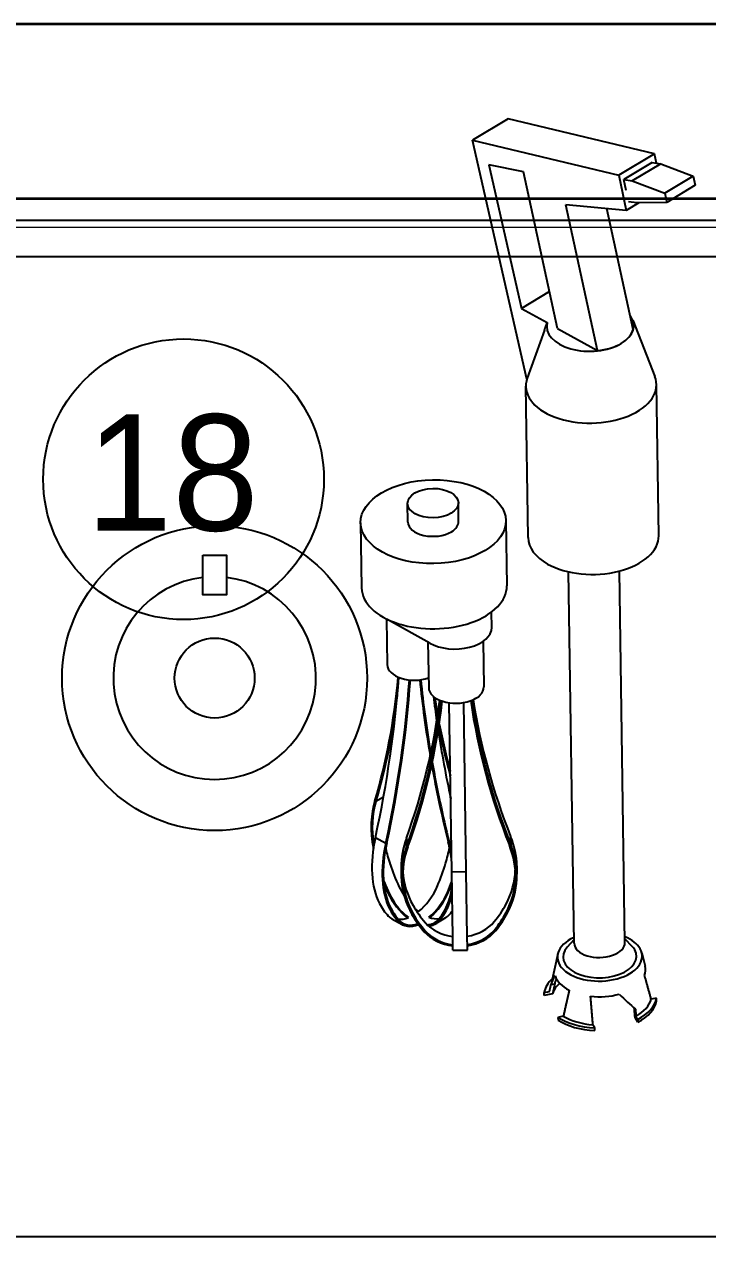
# Model space of a CAD drawing. Header units: millimetres. Extents: x -34838 to 729576, y -214038 to 121482.
# Drawn here: x 606738 to 607209, y -45896 to -45061 of the extents above; entities that cross this region are included whole.
import ezdxf
from ezdxf.enums import TextEntityAlignment as Align

# ---------------------------------------------------------------- set-up
doc = ezdxf.new("R2010")
doc.units = ezdxf.units.MM
doc.header["$MEASUREMENT"] = 0
doc.linetypes.add('CONTINUA', pattern=[0])
for name, color, linetype in [('cad-block.com', 250, 'Continuous'), ('elux3d-200-2d', 1, 'CONTINUA'), ('OBORUD-Plosk', 1, 'Continuous'), ('OBORUD-Testi', 2, 'Continuous')]:
    doc.layers.add(name, color=color, linetype=linetype)
doc.layers.add('АБ _ 0 _ СТІНИ _ ЗОВНІШНІ .3D_Ном._пера__27', color=7, linetype='Continuous', lineweight=35)
doc.layers.add('АП _ ТЕП _ ЗОНИ ПРИМІЩЕНЬ .3D_Ном._пера__122', color=255, linetype='Continuous', lineweight=0)
doc.styles.add('ROMANS', font='romans', dxfattribs={"height": 12})

# ---------------------------------------------------------------- blocks, each defined once
blk = doc.blocks.new('T14A')
at = {"layer": 'OBORUD-Plosk'}
for p, q in [((140, 0), (0, 0)), ((140, -2.5), (0, -2.5)), ((140, -70), (0, -70))]:
    blk.add_line(p, q, dxfattribs=at)
at = {"layer": 'OBORUD-Testi', "style": 'ROMANS'}
for tag, p, flags in [('MOD', (0, 33.5), 9), ('AREA', (0, 14.071), 1)]:
    blk.add_attdef(tag, p, '', height=12, dxfattribs=dict(at, flags=flags))
blk.add_attdef('POS', text='', height=12, dxfattribs=at).set_placement((16, -85), align=Align.MIDDLE)
blk = doc.blocks.new('R. equipment 12_cad-block.com')
at = {"color": 0}
blk.add_lwpolyline([(-8.19, 84.57), (8.19, 84.57), (8.19, 57.27), (-8.19, 57.27)], close=True, dxfattribs=at)
for radius in [105, 27.58]:
    blk.add_circle((0, 0), radius, dxfattribs=at)
blk.add_arc((0, 0), 69.78, 96.73738, 83.26262, dxfattribs=at)

msp = doc.modelspace()

# ---------------------------------------------------------------- linework, layer by layer
at = {"color": 6}
msp.add_circle((606848.07, -45374.6), 96.64, dxfattribs=at)
at = {"layer": 'elux3d-200-2d', "extrusion": (-0.012313, 0.816404, 0.57735)}
for p, q in [((607071.52, -45126.3), (607046.99, -45140.96)), ((607172.33, -45150.46), (607071.52, -45126.3)), ((607084.45, -45305.6), (607046.99, -45140.96)), ((607046.99, -45140.96), (607147.8, -45165.12)), ((607172.33, -45150.46), (607147.8, -45165.12)), ((607173.66, -45156.83), (607172.33, -45150.46)), ((607058.34, -45158.06), (607080.83, -45256.88)), ((607082.21, -45162.78), (607058.34, -45158.06)), ((607170.83, -45156.42), (607151.2, -45168.15)), ((607176.62, -45157.27), (607156.99, -45168.99)), ((607170.83, -45156.42), (607176.62, -45157.27)), ((607176.62, -45157.27), (607199.03, -45165.86)), ((607105.57, -45270.67), (607082.21, -45162.78)), ((607147.8, -45165.12), (607152.86, -45189.39)), ((607151.2, -45168.15), (607156.99, -45168.99)), ((607152.78, -45175.79), (607151.2, -45168.15)), ((607156.99, -45168.99), (607179.41, -45177.59)), ((607199.03, -45165.86), (607179.41, -45177.59)), ((607199.03, -45165.86), (607200.39, -45172.14)), ((607179.41, -45177.59), (607180.76, -45183.87)), ((607200.39, -45172.14), (607180.76, -45183.87)), ((607133.08, -45286.01), (607111.34, -45185.63)), ((607152.86, -45189.39), (607111.34, -45185.63)), ((607161.47, -45184.25), (607152.86, -45189.39)), ((607160.15, -45184.27), (607154.38, -45183.43)), ((607180.76, -45183.87), (607160.15, -45184.27)), ((607157.61, -45271.35), (607139.6, -45188.19)), ((607100.09, -45245.37), (607080.83, -45256.88)), ((607080.83, -45256.88), (607098.46, -45266.71)), ((607105.57, -45270.67), (607133.08, -45286.01)), ((607157.36, -45264.95), (607172.6, -45303.71)), ((607096.53, -45271.97), (607084.66, -45305.04)), ((607085.29, -45414.8), (607083.72, -45310.56)), ((607084.48, -45305.58), (607084.45, -45305.6)), ((607084.47, -45305.59), (607084.45, -45305.6)), ((607175.28, -45413.44), (607173.71, -45309.21)), ((607002.49, -45404.07), (607002.3, -45391.27)), ((607037.49, -45403.54), (607037.3, -45390.74)), ((607069.98, -45403.05), (607070.66, -45447.96)), ((606970, -45404.56), (606970.67, -45449.47)), ((607152, -45693.59), (607148.15, -45437.79)), ((607117.01, -45694.12), (607113.15, -45438.32)), ((606987.86, -45470.84), (606988.33, -45502.28)), ((607060.24, -45476.69), (607060.08, -45466.08)), ((607017.72, -45487.54), (606989.19, -45471.64)), ((607016.38, -45486.8), (607016.86, -45518.18)), ((607054.38, -45486.17), (607054.85, -45517.61)), ((607032.77, -45644.86), (607031.01, -45528.55)), ((607042.77, -45644.71), (607041.01, -45528.4)), ((606985.72, -45593.53), (606980.53, -45596.64)), ((607031.68, -45592.84), (607031.99, -45593.01)), ((606980.23, -45621.21), (606987.36, -45625.19)), ((607073.27, -45620.65), (607073.36, -45626.42)), ((607001.55, -45621.73), (607001.64, -45627.5)), ((607032.45, -45623.66), (607031, -45624.53)), ((606997.89, -45642.1), (606997.98, -45647.87)), ((607032.77, -45644.86), (607042.77, -45644.71)), ((607033.45, -45689.97), (607032.77, -45644.86)), ((607043.45, -45689.82), (607042.77, -45644.71)), ((607077.55, -45640.9), (607077.63, -45646.67)), ((606991.43, -45677.24), (606998.56, -45681.22)), ((607028.5, -45676.68), (607021.49, -45680.87)), ((607033.56, -45697.25), (607033.45, -45689.97)), ((607043.56, -45697.1), (607043.45, -45689.82)), ((607116.97, -45691.59), (607112.26, -45696.84)), ((607151.97, -45691.06), (607156.84, -45696.17)), ((607033.59, -45699), (607033.56, -45697.25)), ((607033.59, -45699), (607043.58, -45698.85)), ((607043.58, -45698.85), (607043.56, -45697.1)), ((607105.72, -45701.55), (607101.17, -45722.25)), ((607163.51, -45700.68), (607165.86, -45710)), ((607096.36, -45728.19), (607100.03, -45727.47)), ((607096.39, -45730.1), (607096.36, -45728.19)), ((607102.12, -45728.97), (607096.39, -45730.1)), ((607103.63, -45722.31), (607101.07, -45722.81)), ((607173.74, -45731.91), (607170.07, -45732.63)), ((607173.77, -45733.82), (607173.74, -45731.91)), ((607109.56, -45744.48), (607105.89, -45745.2)), ((607105.89, -45745.2), (607105.91, -45747.1)), ((607160.8, -45748.54), (607158.96, -45745.25)), ((607159.59, -45744.53), (607160.77, -45746.64)), ((607160.77, -45746.64), (607160.8, -45748.54)), ((607131.16, -45752.43), (607129.98, -45750.33)), ((607131.18, -45754.34), (607131.16, -45752.43))]:
    msp.add_line(p, q, dxfattribs=at)
at = {"layer": 'elux3d-200-2d'}
for centre, major_axis, ratio, start_param, end_param in [((607128.1, -45269.07), (-30, -0.45), 0.57735, 2.356194, 3.549011), ((607128.1, -45269.07), (-30, -0.45), 0.57735, -0.162572, 2.356194), ((607127.38, -45268.66), (30.52, -0.42), 0.576713, -0.752183, -0.129357), ((607127.38, -45268.66), (30.52, -0.42), 0.576713, -1.37501, -0.752183), ((607128.72, -45309.89), (-44.99, -0.68), 0.57735, -0.213756, 3.355349), ((607019.99, -45403.81), (17.5, 0.26), 0.57735, -3.141593, -0.785398), ((607019.99, -45403.81), (17.5, 0.26), 0.57735, -0.785398, 0), ((607130.29, -45414.12), (44.99, 0.68), 0.57735, -3.141593, -2.356194), ((607130.29, -45414.12), (44.99, 0.68), 0.57735, -2.356194, 0), ((607130.84, -45450.86), (-49.99, -0.75), 0.57735, -0.790969, -0.785398), ((607020.67, -45448.71), (49.99, 0.75), 0.57735, -3.141593, 0), ((607006.71, -45461.17), (25, 0.38), 0.57735, -2.439111, -2.356194), ((607035.24, -45477.07), (-25, -0.38), 0.57735, 0.785398, 3.141593), ((607007.33, -45501.99), (-19, -0.29), 0.57735, 0, 2.081333), ((606537.04, -45195.03), (331.55, -554.77), 0.57735, 0.486311, 0.670317), ((606545.02, -45724.44), (314.67, 564.51), 0.57735, -1.084485, -0.891327), ((606552.15, -45728.41), (314.67, 564.51), 0.57735, -1.084485, -0.887305), ((606552.15, -45728.41), (-315.16, -565.39), 0.57735, 2.057094, 2.25357), ((607469.12, -45714.58), (-332.06, 555.63), 0.57735, 0.888023, 0.981466), ((607469.12, -45714.58), (331.55, -554.77), 0.57735, -2.254288, -2.163529), ((607035.85, -45517.89), (-19, -0.29), 0.57735, 0, 3.141593), ((606537.04, -45195.03), (332.06, -555.63), 0.57735, 0.486298, 0.645657), ((606381.68, -45475.58), (646.22, 9.75), 0.816497, -0.299087, -0.115681), ((606381.76, -45481.35), (646.22, 9.75), 0.816497, -0.299087, -0.105263), ((606381.76, -45481.35), (647.22, 9.76), 0.816497, -0.2991, -0.105777), ((607476.13, -45710.39), (331.55, -554.77), 0.57735, -2.225856, -2.195483), ((607468.14, -45180.98), (-315.16, -565.39), 0.57735, -0.643229, -0.61151), ((607468.14, -45180.98), (-314.67, -564.51), 0.57735, -0.640749, -0.615318), ((607688.55, -45461.64), (-647.22, -9.76), 0.816497, 0.105777, 0.2991), ((607688.55, -45461.64), (-646.22, -9.75), 0.816497, 0.105263, 0.299087), ((607688.46, -45455.87), (-646.22, -9.75), 0.816497, 0.115681, 0.299087), ((607468.14, -45180.98), (-315.16, -565.39), 0.57735, -0.599241, -0.525407), ((607468.14, -45180.98), (-314.67, -564.51), 0.57735, -0.602921, -0.531288), ((607476.13, -45710.39), (331.55, -554.77), 0.57735, -2.18391, -2.102085), ((607469.12, -45714.58), (-332.06, 555.63), 0.57735, 0.991992, 1.084498), ((607469.12, -45714.58), (331.55, -554.77), 0.57735, -2.152908, -2.057107), ((607034.38, -45646.54), (-41.04, 68.67), 0.57735, 0.469254, 0.993781), ((607034.38, -45646.54), (40.53, -67.81), 0.57735, -2.672446, -2.179784), ((607033.82, -45609.67), (-38.95, -69.88), 0.57735, -1.101542, -0.367868), ((606997.55, -45642.1), (79.99, 1.21), 0.816497, 0, 0.316144), ((607040.95, -45613.64), (-38.95, -69.88), 0.57735, -1.101542, -0.367868), ((607040.95, -45613.64), (-38.46, -69), 0.57735, -1.10165, -0.367868), ((607041.39, -45642.36), (40.53, -67.81), 0.57735, -2.092975, -1.938664), ((607077.97, -45646.66), (-79.99, -1.21), 0.816497, -0.316144, 0.41753), ((607077.97, -45646.66), (-78.99, -1.19), 0.816497, -0.316251, 0.41753), ((607077.88, -45640.89), (-79.99, -1.21), 0.816497, -0.316144, 0), ((606977.52, -45643.32), (38.46, 69), 0.57735, -1.202928, -1.048618), ((606977.08, -45614.61), (40.53, -67.81), 0.57735, 0.93667, 1.10165), ((606977.08, -45614.61), (41.04, -68.67), 0.57735, 1.003902, 1.101542), ((606997.64, -45647.88), (78.99, 1.19), 0.816497, -0.41753, 0.316251), ((606997.64, -45647.88), (79.99, 1.21), 0.816497, -0.41753, 0.316144), ((607046.52, -45642.61), (44.6, -74.62), 0.57735, -1.938664, -1.744255), ((607077.88, -45640.89), (-78.99, -1.19), 0.816497, 0.044769, 0.41753), ((606972.4, -45643.73), (42.33, 75.93), 0.57735, -1.397338, -1.202928), ((606997.55, -45642.1), (78.99, 1.19), 0.816497, -0.41753, -0.044769), ((607039.51, -45646.8), (44.6, -74.62), 0.57735, -1.85119, -1.744255), ((607039.51, -45646.8), (-45.11, 75.48), 0.57735, 1.315476, 1.397338), ((607006.04, -45651.04), (-14.12, -25.33), 0.57735, 0.958678, 1.744255), ((606979.53, -45647.71), (42.33, 75.93), 0.57735, -1.397338, -1.307545), ((606979.53, -45647.71), (-42.81, -76.8), 0.57735, 1.744255, 1.814611), ((607006.1, -45655.12), (-15.39, 25.75), 0.57735, 1.397338, 2.154105), ((607006.1, -45655.12), (14.88, -24.89), 0.57735, -1.744255, -0.958678), ((607013.11, -45650.93), (14.88, -24.89), 0.57735, -1.744255, -1.493376), ((607013.17, -45655.01), (-14.12, -25.33), 0.57735, 0.958678, 1.744255), ((607013.17, -45655.01), (-14.61, -26.2), 0.57735, 0.987488, 1.744255), ((606977.08, -45614.61), (40.53, -67.81), 0.57735, 0.367868, 0.634126), ((606977.08, -45614.61), (41.04, -68.67), 0.57735, 0.367868, 0.566895), ((607038.86, -45604.01), (-42.81, -76.8), 0.57735, -0.367868, -0.173459), ((607046, -45607.98), (-42.81, -76.8), 0.57735, -0.367868, -0.173459), ((607046, -45607.98), (-42.33, -75.93), 0.57735, -0.367868, -0.173459), ((607085.09, -45638.16), (-86.92, -1.31), 0.816497, 0.41753, 0.61194), ((607013.11, -45650.93), (14.88, -24.89), 0.57735, -1.095362, -0.958678), ((606971.87, -45609.1), (44.6, -74.62), 0.57735, 0.173459, 0.367868), ((606971.87, -45609.1), (45.11, -75.48), 0.57735, 0.173459, 0.367868), ((606990.27, -45639.59), (86.92, 1.31), 0.816497, -0.61194, -0.41753), ((607006.04, -45651.04), (-14.61, -26.2), 0.57735, -0.173459, 0), ((607006.04, -45651.04), (-14.12, -25.33), 0.57735, 0.242185, 0.612119), ((607013.17, -45655.01), (-14.61, -26.2), 0.57735, -0.173459, 0.608917), ((607013.17, -45655.01), (-14.12, -25.33), 0.57735, -0.173459, 0.579364), ((607085.18, -45643.93), (-87.92, -1.33), 0.816497, 0.41753, 0.61194), ((607085.18, -45643.93), (-86.92, -1.31), 0.816497, 0.41753, 0.61194), ((607006.1, -45655.12), (14.88, -24.89), 0.57735, -0.306476, 0.173459), ((607006.1, -45655.12), (-15.39, 25.75), 0.57735, 2.867989, 3.315051), ((607013.11, -45650.93), (14.88, -24.89), 0.57735, -0.612119, -0.242185), ((607013.11, -45650.93), (-15.39, 25.75), 0.57735, -3.141593, -2.968134), ((606978.88, -45604.91), (45.11, -75.48), 0.57735, 0.173459, 0.243815), ((607038.09, -45666.04), (29, 0.44), 0.816497, -1.397517, -0.61194), ((606990.35, -45645.36), (86.92, 1.31), 0.816497, -0.61194, -0.41753), ((606990.35, -45645.36), (87.92, 1.33), 0.816497, -0.61194, -0.41753), ((607038.18, -45671.81), (-30, -0.45), 0.816497, 0.61194, 1.403348), ((607038.09, -45666.04), (29, 0.44), 0.816497, -2.529653, -1.744076), ((607038.18, -45671.81), (29, 0.44), 0.816497, -2.529653, -1.744076), ((607038.18, -45671.81), (29, 0.44), 0.816497, -1.397517, -0.61194), ((607038.18, -45671.81), (-30, -0.45), 0.816497, 1.738244, 2.529653), ((607134.65, -45703.38), (-29.16, -0.44), 0.57735, -0.927295, 3.444018), ((607134.51, -45693.86), (-17.5, -0.26), 0.57735, 0, 3.141593), ((607134.51, -45693.86), (17.5, 0.26), 0.57735, -3.141593, 0), ((607134.65, -45703.38), (-29.16, -0.44), 0.57735, -2.839168, -2.214297), ((607134.65, -45703.38), (-25.27, -0.38), 0.57735, -2.839168, -2.65071), ((607134.65, -45703.38), (-25.27, -0.38), 0.57735, -0.490883, 3.444018), ((607134.79, -45712.91), (31.39, 0.47), 0.57735, -0.216072, 0.135098), ((607135.05, -45730.05), (38.88, 0.59), 0.57735, 2.578983, 3.032501), ((607132.34, -45713.15), (30.87, 13.37), 0.416935, 2.523332, 2.884678), ((607135.08, -45731.96), (-33.45, -0.5), 0.57735, -0.587036, -0.181127), ((607132.53, -45712.8), (-28.46, -12.33), 0.416935, -0.464164, -0.215067), ((607134.79, -45712.91), (31.39, 0.47), 0.57735, -2.963381, -2.320671), ((607134.79, -45712.91), (31.39, 0.47), 0.57735, -1.786868, -1.144158), ((607142.72, -45716.12), (-32.67, 33.77), 0.117126, 1.853299, 2.214646), ((607135.05, -45730.05), (35.38, 0.53), 0.57735, -0.813262, -0.152684), ((607135.05, -45730.05), (38.88, 0.59), 0.57735, -0.856854, -0.109092), ((607135.08, -45731.96), (38.88, 0.59), 0.57735, -0.856854, -0.109092), ((607135.05, -45730.05), (38.88, 0.59), 0.57735, -2.427651, -1.679888), ((607135.05, -45730.05), (35.38, 0.53), 0.57735, -2.384058, -1.72348), ((607135.08, -45731.96), (38.88, 0.59), 0.57735, -2.427651, -1.679888)]:
    msp.add_ellipse(centre, major_axis=major_axis, ratio=ratio, start_param=start_param, end_param=end_param, dxfattribs=at)
for centre, major_axis, ratio in [((607019.99, -45403.81), (49.99, 0.75), 0.577353), ((607019.8, -45391), (17.5, 0.26), 0.57735)]:
    msp.add_ellipse(centre, major_axis=major_axis, ratio=ratio, dxfattribs=at)
for points, weights in [([(607096.53, -45271.97), (607097.53, -45269.18), (607098.46, -45266.71)], [1.00849840966, 1.00528152612, 1]), ([(607170.07, -45732.63), (607167.65, -45723.85), (607165.51, -45716.33)], [1, 1.00230222188, 1]), ([(607100.03, -45727.47), (607100.56, -45725.1), (607101.07, -45722.81)], [1, 1.00013806193, 1]), ([(607103.63, -45722.31), (607102.89, -45725.55), (607102.12, -45728.97)], [1, 1.0003313887, 1]), ([(607113.6, -45726.49), (607111.7, -45734.8), (607109.56, -45744.48)], [1, 1.00230222188, 1]), ([(607129.98, -45750.33), (607129.1, -45739.79), (607128.33, -45730.71)], [1, 1.00230222188, 1]), ([(607158.96, -45745.25), (607158.68, -45741.94), (607158.41, -45738.79)], [1, 1.0002933897, 1.00006728361]), ([(607159.17, -45739.45), (607159.38, -45741.94), (607159.59, -45744.53)], [1, 1.0001380619, 1])]:
    msp.add_rational_spline(points, weights, degree=2, dxfattribs=at)
at = {"layer": 'АБ _ 0 _ СТІНИ _ ЗОВНІШНІ .3D_Ном._пера__27', "color": 7, "linetype": 'Continuous', "lineweight": 35}
for p, q in [((607382.28, -45061.2), (604339.96, -45061.2)), ((604339.96, -45181.2), (607382.28, -45181.2))]:
    msp.add_line(p, q, dxfattribs=at)
at = {"layer": 'АП _ ТЕП _ ЗОНИ ПРИМІЩЕНЬ .3D_Ном._пера__122', "color": 255, "linetype": 'Continuous', "lineweight": 0}
msp.add_line((611989.96, -45201.2), (604199.96, -45201.2), dxfattribs=at)

# ---------------------------------------------------------------- block references
at = {"layer": 'cad-block.com', "color": 1}
msp.add_blockref('R. equipment 12_cad-block.com', (606869.45, -45511.53), dxfattribs=at)
at = {"layer": 'OBORUD-Plosk', "ltscale": 50, "xscale": 10, "yscale": 10, "zscale": 10}
msp.add_blockref('T14A', (606725.34, -45196.3), dxfattribs=at)

# ---------------------------------------------------------------- texts
at = {"color": 6, "insert": (606612.75, -45329.93), "char_height": 80, "attachment_point": 1}
msp.add_mtext_dynamic_manual_height_columns('\\pxqc;18', width=455.1365, gutter_width=12.5, heights=[80], dxfattribs=at)

doc.saveas('drawing.dxf')
